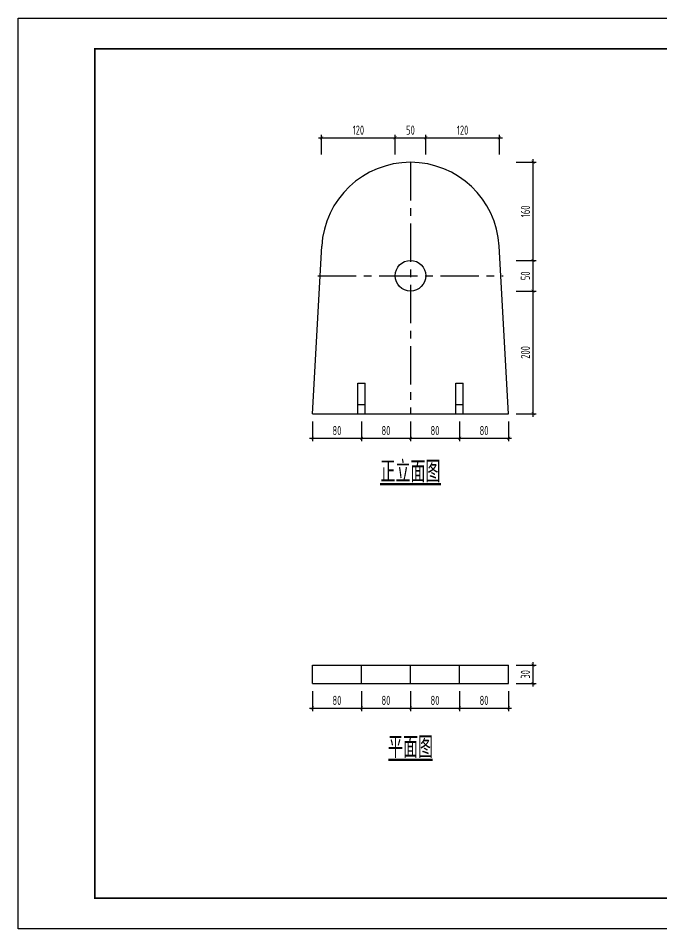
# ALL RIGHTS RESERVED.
# Model space of a CAD drawing. Extents: x 970 to 130597, y -12124 to 68074.
# Drawn here: x 970 to 21970, y -12124 to 17576 of the extents above; entities that cross this region are included whole.
import ezdxf
from ezdxf.enums import TextEntityAlignment as Align

# ---------------------------------------------------------------- set-up
doc = ezdxf.new("R2010")
doc.units = 0
doc.header["$LTSCALE"] = 1000
doc.linetypes.add('CENTER', pattern=[2, 1.25, -0.25, 0.25, -0.25])
doc.layers.get('0').update_dxf_attribs({"linetype": 'CONTINUOUS'})
doc.layers.get('Defpoints').update_dxf_attribs({"linetype": 'CONTINUOUS'})
doc.layers.add('1粗实线', color=1, linetype='CONTINUOUS', lineweight=30)
doc.layers.add('HFZT', color=5, linetype='CONTINUOUS', lineweight=15)
doc.styles.add('TSSD_Dimension', font='tssdeng.shx', dxfattribs={"width": 0.7, "bigfont": 'hztxt.shx'})
doc.styles.add('TSSD_NORM', font='tssdeng.shx', dxfattribs={"width": 0.7, "bigfont": 'hztxt.shx'})
doc.dimstyles.new('TSSD_100_100', dxfattribs={"dimtxt": 300, "dimasz": 100, "dimexe": 100, "dimexo": 250, "dimgap": 100, "dimtad": 1, "dimdec": 0, "dimzin": 0, "dimdsep": 46, "dimtxsty": 'TSSD_Dimension', "dimblk": 'ARCHTICK', "dimblk1": 'ARCHTICK', "dimblk2": 'ARCHTICK', "dimcen": 0, "dimdle": 100, "dimclrt": 7, "dimadec": 0, "dimazin": 0, "dimtfac": 1, "dimtdec": 0, "dimtix": 1, "dimtmove": 2, "dimatfit": 3, "dimfxl": 1, "dimtolj": 1, "dimtzin": 0, "dimarcsym": 0})

# ---------------------------------------------------------------- blocks, each defined once
blk = doc.blocks.new('DETK')
at = {"color": 7, "linetype": 'Continuous'}
blk.add_lwpolyline([(0, 0), (0, 29700), (42000, 29700), (42000, 0), (0, 0)], dxfattribs=at)
at = {"layer": '1粗实线', "color": 7, "linetype": 'Continuous', "const_width": 60}
blk.add_lwpolyline([(2500, 1000), (2500, 28700), (41000, 28700), (41000, 1000), (2500, 1000)], dxfattribs=at)
at = {"layer": 'HFZT', "color": 2, "style": 'TSSD_NORM', "width": 0.7}
for tag, height, p in [('比例尺', 250, (40275, 3100)), ('图号', 250, (37501, 1700)), ('日期', 250, (40275, 1700)), ('图名', 400, (31926, 1425))]:
    blk.add_attdef(tag, text='', height=height, dxfattribs=at).set_placement(p, align=Align.MIDDLE)
blk = doc.blocks.new('_ArchTick')
at = {"color": 0, "linetype": 'ByBlock', "const_width": 0.15}
blk.add_lwpolyline([(-0.5, -0.5), (0.5, 0.5)], dxfattribs=at)
blk = doc.blocks.new('*D349')
at = {"color": 0, "lineweight": -2, "transparency": 16777216}
for p, q in [((10570, 4426), (10570, 3776)), ((12170, 4426), (12170, 3776)), ((10470, 3876), (12270, 3876))]:
    blk.add_line(p, q, dxfattribs=at)
at = {"layer": 'Defpoints', "color": 0, "transparency": 16777216}
for p in [(10570, 4676), (12170, 4676), (12170, 3876)]:
    blk.add_point(p, dxfattribs=at)
at = {"color": 0, "lineweight": -2, "transparency": 16777216, "xscale": 100, "yscale": 100, "zscale": 100, "rotation": 180}
blk.add_blockref('_ArchTick', (10570, 3876), dxfattribs=at)
at = {"color": 0, "lineweight": -2, "transparency": 16777216, "xscale": 100, "yscale": 100, "zscale": 100}
blk.add_blockref('_ArchTick', (12170, 3876), dxfattribs=at)
at = {"color": 7, "transparency": 16777216, "insert": (11370, 4126), "char_height": 300, "attachment_point": 5, "style": 'TSSD_Dimension'}
blk.add_mtext('\\A1;80', dxfattribs=at)
blk = doc.blocks.new('*D350')
at = {"color": 0, "lineweight": -2, "transparency": 16777216}
for p, q in [((12170, 4426), (12170, 3776)), ((13770, 4426), (13770, 3776)), ((12070, 3876), (13870, 3876))]:
    blk.add_line(p, q, dxfattribs=at)
at = {"layer": 'Defpoints', "color": 0, "transparency": 16777216}
for p in [(12170, 4676), (13770, 4676), (13770, 3876)]:
    blk.add_point(p, dxfattribs=at)
at = {"color": 0, "lineweight": -2, "transparency": 16777216, "xscale": 100, "yscale": 100, "zscale": 100, "rotation": 180}
blk.add_blockref('_ArchTick', (12170, 3876), dxfattribs=at)
at = {"color": 0, "lineweight": -2, "transparency": 16777216, "xscale": 100, "yscale": 100, "zscale": 100}
blk.add_blockref('_ArchTick', (13770, 3876), dxfattribs=at)
at = {"color": 7, "transparency": 16777216, "insert": (12970, 4126), "char_height": 300, "attachment_point": 5, "style": 'TSSD_Dimension'}
blk.add_mtext('\\A1;80', dxfattribs=at)
blk = doc.blocks.new('*D351')
at = {"color": 0, "lineweight": -2, "transparency": 16777216}
for p, q in [((13770, 4426), (13770, 3776)), ((15370, 4426), (15370, 3776)), ((13670, 3876), (15470, 3876))]:
    blk.add_line(p, q, dxfattribs=at)
at = {"layer": 'Defpoints', "color": 0, "transparency": 16777216}
for p in [(13770, 4676), (15370, 4676), (15370, 3876)]:
    blk.add_point(p, dxfattribs=at)
at = {"color": 0, "lineweight": -2, "transparency": 16777216, "xscale": 100, "yscale": 100, "zscale": 100, "rotation": 180}
blk.add_blockref('_ArchTick', (13770, 3876), dxfattribs=at)
at = {"color": 0, "lineweight": -2, "transparency": 16777216, "xscale": 100, "yscale": 100, "zscale": 100}
blk.add_blockref('_ArchTick', (15370, 3876), dxfattribs=at)
at = {"color": 7, "transparency": 16777216, "insert": (14570, 4126), "char_height": 300, "attachment_point": 5, "style": 'TSSD_Dimension'}
blk.add_mtext('\\A1;80', dxfattribs=at)
blk = doc.blocks.new('*D352')
at = {"color": 0, "lineweight": -2, "transparency": 16777216}
for p, q in [((15370, 4426), (15370, 3776)), ((16970, 4426), (16970, 3776)), ((15270, 3876), (17070, 3876))]:
    blk.add_line(p, q, dxfattribs=at)
at = {"layer": 'Defpoints', "color": 0, "transparency": 16777216}
for p in [(15370, 4676), (16970, 4676), (16970, 3876)]:
    blk.add_point(p, dxfattribs=at)
at = {"color": 0, "lineweight": -2, "transparency": 16777216, "xscale": 100, "yscale": 100, "zscale": 100, "rotation": 180}
blk.add_blockref('_ArchTick', (15370, 3876), dxfattribs=at)
at = {"color": 0, "lineweight": -2, "transparency": 16777216, "xscale": 100, "yscale": 100, "zscale": 100}
blk.add_blockref('_ArchTick', (16970, 3876), dxfattribs=at)
at = {"color": 7, "transparency": 16777216, "insert": (16170, 4126), "char_height": 300, "attachment_point": 5, "style": 'TSSD_Dimension'}
blk.add_mtext('\\A1;80', dxfattribs=at)
blk = doc.blocks.new('*D353')
at = {"color": 0, "lineweight": -2, "transparency": 16777216}
for p, q in [((17220, 8676), (17870, 8676)), ((17770, 4576), (17770, 8776)), ((17220, 4676), (17870, 4676))]:
    blk.add_line(p, q, dxfattribs=at)
at = {"layer": 'Defpoints', "color": 0, "transparency": 16777216}
for p in [(16970, 8676), (17770, 8676), (16970, 4676)]:
    blk.add_point(p, dxfattribs=at)
at = {"color": 0, "lineweight": -2, "transparency": 16777216, "xscale": 100, "yscale": 100, "zscale": 100}
for p, rotation in [((17770, 8676), 90), ((17770, 4676), 270)]:
    blk.add_blockref('_ArchTick', p, dxfattribs=dict(at, rotation=rotation))
at = {"color": 7, "transparency": 16777216, "insert": (17520, 6676), "char_height": 300, "attachment_point": 5, "rotation": 90, "style": 'TSSD_Dimension'}
blk.add_mtext('\\A1;200', dxfattribs=at)
blk = doc.blocks.new('*D354')
at = {"color": 0, "lineweight": -2, "transparency": 16777216}
for p, q in [((17220, 9676), (17870, 9676)), ((17770, 8576), (17770, 9776)), ((17220, 8676), (17870, 8676))]:
    blk.add_line(p, q, dxfattribs=at)
at = {"layer": 'Defpoints', "color": 0, "transparency": 16777216}
for p in [(16970, 9676), (17770, 9676), (16970, 8676)]:
    blk.add_point(p, dxfattribs=at)
at = {"color": 0, "lineweight": -2, "transparency": 16777216, "xscale": 100, "yscale": 100, "zscale": 100}
for p, rotation in [((17770, 9676), 90), ((17770, 8676), 270)]:
    blk.add_blockref('_ArchTick', p, dxfattribs=dict(at, rotation=rotation))
at = {"color": 7, "transparency": 16777216, "insert": (17520, 9176), "char_height": 300, "attachment_point": 5, "rotation": 90, "style": 'TSSD_Dimension'}
blk.add_mtext('\\A1;50', dxfattribs=at)
blk = doc.blocks.new('*D355')
at = {"color": 0, "lineweight": -2, "transparency": 16777216}
for p, q in [((17220, 12876), (17870, 12876)), ((17770, 9576), (17770, 12976)), ((17220, 9676), (17870, 9676))]:
    blk.add_line(p, q, dxfattribs=at)
at = {"layer": 'Defpoints', "color": 0, "transparency": 16777216}
for p in [(16970, 12876), (17770, 12876), (16970, 9676)]:
    blk.add_point(p, dxfattribs=at)
at = {"color": 0, "lineweight": -2, "transparency": 16777216, "xscale": 100, "yscale": 100, "zscale": 100}
for p, rotation in [((17770, 12876), 90), ((17770, 9676), 270)]:
    blk.add_blockref('_ArchTick', p, dxfattribs=dict(at, rotation=rotation))
at = {"color": 7, "transparency": 16777216, "insert": (17520, 11276), "char_height": 300, "attachment_point": 5, "rotation": 90, "style": 'TSSD_Dimension'}
blk.add_mtext('\\A1;160', dxfattribs=at)
blk = doc.blocks.new('*D356')
at = {"color": 0, "lineweight": -2, "transparency": 16777216}
for p, q in [((10770, 13676), (13370, 13676)), ((10870, 13126), (10870, 13776)), ((13270, 13126), (13270, 13776))]:
    blk.add_line(p, q, dxfattribs=at)
at = {"layer": 'Defpoints', "color": 0, "transparency": 16777216}
for p in [(13270, 13676), (10870, 12876), (13270, 12876)]:
    blk.add_point(p, dxfattribs=at)
at = {"color": 0, "lineweight": -2, "transparency": 16777216, "xscale": 100, "yscale": 100, "zscale": 100, "rotation": 180}
blk.add_blockref('_ArchTick', (10870, 13676), dxfattribs=at)
at = {"color": 0, "lineweight": -2, "transparency": 16777216, "xscale": 100, "yscale": 100, "zscale": 100}
blk.add_blockref('_ArchTick', (13270, 13676), dxfattribs=at)
at = {"color": 7, "transparency": 16777216, "insert": (12070, 13926), "char_height": 300, "attachment_point": 5, "style": 'TSSD_Dimension'}
blk.add_mtext('\\A1;120', dxfattribs=at)
blk = doc.blocks.new('*D357')
at = {"color": 0, "lineweight": -2, "transparency": 16777216}
for p, q in [((13170, 13676), (14370, 13676)), ((13270, 13126), (13270, 13776)), ((14270, 13126), (14270, 13776))]:
    blk.add_line(p, q, dxfattribs=at)
at = {"layer": 'Defpoints', "color": 0, "transparency": 16777216}
for p in [(14270, 13676), (13270, 12876), (14270, 12876)]:
    blk.add_point(p, dxfattribs=at)
at = {"color": 0, "lineweight": -2, "transparency": 16777216, "xscale": 100, "yscale": 100, "zscale": 100, "rotation": 180}
blk.add_blockref('_ArchTick', (13270, 13676), dxfattribs=at)
at = {"color": 0, "lineweight": -2, "transparency": 16777216, "xscale": 100, "yscale": 100, "zscale": 100}
blk.add_blockref('_ArchTick', (14270, 13676), dxfattribs=at)
at = {"color": 7, "transparency": 16777216, "insert": (13770, 13926), "char_height": 300, "attachment_point": 5, "style": 'TSSD_Dimension'}
blk.add_mtext('\\A1;50', dxfattribs=at)
blk = doc.blocks.new('*D358')
at = {"color": 0, "lineweight": -2, "transparency": 16777216}
for p, q in [((14170, 13676), (16770, 13676)), ((14270, 13126), (14270, 13776)), ((16670, 13126), (16670, 13776))]:
    blk.add_line(p, q, dxfattribs=at)
at = {"layer": 'Defpoints', "color": 0, "transparency": 16777216}
for p in [(16670, 13676), (14270, 12876), (16670, 12876)]:
    blk.add_point(p, dxfattribs=at)
at = {"color": 0, "lineweight": -2, "transparency": 16777216, "xscale": 100, "yscale": 100, "zscale": 100, "rotation": 180}
blk.add_blockref('_ArchTick', (14270, 13676), dxfattribs=at)
at = {"color": 0, "lineweight": -2, "transparency": 16777216, "xscale": 100, "yscale": 100, "zscale": 100}
blk.add_blockref('_ArchTick', (16670, 13676), dxfattribs=at)
at = {"color": 7, "transparency": 16777216, "insert": (15470, 13926), "char_height": 300, "attachment_point": 5, "style": 'TSSD_Dimension'}
blk.add_mtext('\\A1;120', dxfattribs=at)
blk = doc.blocks.new('*D363')
at = {"color": 0, "lineweight": -2, "transparency": 16777216}
for p, q in [((10570, -4374), (10570, -5024)), ((12170, -4374), (12170, -5024)), ((10470, -4924), (12270, -4924))]:
    blk.add_line(p, q, dxfattribs=at)
at = {"layer": 'Defpoints', "color": 0, "transparency": 16777216}
for p in [(10570, -4124), (12170, -4124), (12170, -4924)]:
    blk.add_point(p, dxfattribs=at)
at = {"color": 0, "lineweight": -2, "transparency": 16777216, "xscale": 100, "yscale": 100, "zscale": 100, "rotation": 180}
blk.add_blockref('_ArchTick', (10570, -4924), dxfattribs=at)
at = {"color": 0, "lineweight": -2, "transparency": 16777216, "xscale": 100, "yscale": 100, "zscale": 100}
blk.add_blockref('_ArchTick', (12170, -4924), dxfattribs=at)
at = {"color": 7, "transparency": 16777216, "insert": (11370, -4674), "char_height": 300, "attachment_point": 5, "style": 'TSSD_Dimension'}
blk.add_mtext('\\A1;80', dxfattribs=at)
blk = doc.blocks.new('*D364')
at = {"color": 0, "lineweight": -2, "transparency": 16777216}
for p, q in [((12170, -4374), (12170, -5024)), ((13770, -4374), (13770, -5024)), ((12070, -4924), (13870, -4924))]:
    blk.add_line(p, q, dxfattribs=at)
at = {"layer": 'Defpoints', "color": 0, "transparency": 16777216}
for p in [(12170, -4124), (13770, -4124), (13770, -4924)]:
    blk.add_point(p, dxfattribs=at)
at = {"color": 0, "lineweight": -2, "transparency": 16777216, "xscale": 100, "yscale": 100, "zscale": 100, "rotation": 180}
blk.add_blockref('_ArchTick', (12170, -4924), dxfattribs=at)
at = {"color": 0, "lineweight": -2, "transparency": 16777216, "xscale": 100, "yscale": 100, "zscale": 100}
blk.add_blockref('_ArchTick', (13770, -4924), dxfattribs=at)
at = {"color": 7, "transparency": 16777216, "insert": (12970, -4674), "char_height": 300, "attachment_point": 5, "style": 'TSSD_Dimension'}
blk.add_mtext('\\A1;80', dxfattribs=at)
blk = doc.blocks.new('*D365')
at = {"color": 0, "lineweight": -2, "transparency": 16777216}
for p, q in [((13770, -4374), (13770, -5024)), ((15370, -4374), (15370, -5024)), ((13670, -4924), (15470, -4924))]:
    blk.add_line(p, q, dxfattribs=at)
at = {"layer": 'Defpoints', "color": 0, "transparency": 16777216}
for p in [(13770, -4124), (15370, -4124), (15370, -4924)]:
    blk.add_point(p, dxfattribs=at)
at = {"color": 0, "lineweight": -2, "transparency": 16777216, "xscale": 100, "yscale": 100, "zscale": 100, "rotation": 180}
blk.add_blockref('_ArchTick', (13770, -4924), dxfattribs=at)
at = {"color": 0, "lineweight": -2, "transparency": 16777216, "xscale": 100, "yscale": 100, "zscale": 100}
blk.add_blockref('_ArchTick', (15370, -4924), dxfattribs=at)
at = {"color": 7, "transparency": 16777216, "insert": (14570, -4674), "char_height": 300, "attachment_point": 5, "style": 'TSSD_Dimension'}
blk.add_mtext('\\A1;80', dxfattribs=at)
blk = doc.blocks.new('*D366')
at = {"color": 0, "lineweight": -2, "transparency": 16777216}
for p, q in [((15370, -4374), (15370, -5024)), ((16970, -4374), (16970, -5024)), ((15270, -4924), (17070, -4924))]:
    blk.add_line(p, q, dxfattribs=at)
at = {"layer": 'Defpoints', "color": 0, "transparency": 16777216}
for p in [(15370, -4124), (16970, -4124), (16970, -4924)]:
    blk.add_point(p, dxfattribs=at)
at = {"color": 0, "lineweight": -2, "transparency": 16777216, "xscale": 100, "yscale": 100, "zscale": 100, "rotation": 180}
blk.add_blockref('_ArchTick', (15370, -4924), dxfattribs=at)
at = {"color": 0, "lineweight": -2, "transparency": 16777216, "xscale": 100, "yscale": 100, "zscale": 100}
blk.add_blockref('_ArchTick', (16970, -4924), dxfattribs=at)
at = {"color": 7, "transparency": 16777216, "insert": (16170, -4674), "char_height": 300, "attachment_point": 5, "style": 'TSSD_Dimension'}
blk.add_mtext('\\A1;80', dxfattribs=at)
blk = doc.blocks.new('*D367')
at = {"color": 0, "lineweight": -2, "transparency": 16777216}
for p, q in [((17220, -3524), (17870, -3524)), ((17770, -4224), (17770, -3424)), ((17220, -4124), (17870, -4124))]:
    blk.add_line(p, q, dxfattribs=at)
at = {"layer": 'Defpoints', "color": 0, "transparency": 16777216}
for p in [(16970, -3524), (17770, -3524), (16970, -4124)]:
    blk.add_point(p, dxfattribs=at)
at = {"color": 0, "lineweight": -2, "transparency": 16777216, "xscale": 100, "yscale": 100, "zscale": 100}
for p, rotation in [((17770, -3524), 90), ((17770, -4124), 270)]:
    blk.add_blockref('_ArchTick', p, dxfattribs=dict(at, rotation=rotation))
at = {"color": 7, "transparency": 16777216, "insert": (17520, -3824), "char_height": 300, "attachment_point": 5, "rotation": 90, "style": 'TSSD_Dimension'}
blk.add_mtext('\\A1;30', dxfattribs=at)

msp = doc.modelspace()

# ---------------------------------------------------------------- linework, layer by layer
at = {"linetype": 'CENTER'}
for p, q in [((13770.01999, 12876.31783), (13770.01999, 4676.31783)), ((10750.01999, 9176.31783), (16790.01999, 9176.31783))]:
    msp.add_line(p, q, dxfattribs=at)
for p, q in [((10570.01999, 4676.31783), (10874.51684, 10137.75369)), ((16970.01999, 4676.31783), (16665.52313, 10137.75369)), ((12050.01999, 4676.31783), (12050.01999, 5676.31783)), ((12050.01999, 5676.31783), (12290.01999, 5676.31783)), ((12290.01999, 4676.31783), (12290.01999, 5676.31783)), ((15250.01999, 4676.31783), (15250.01999, 5676.31783)), ((15250.01999, 5676.31783), (15490.01999, 5676.31783)), ((15490.01999, 4676.31783), (15490.01999, 5676.31783)), ((12050.01999, 4976.31783), (12290.01999, 4976.31783)), ((15250.01999, 4976.31783), (15490.01999, 4976.31783)), ((10570.01999, 4676.31783), (16970.01999, 4676.31783)), ((10570.01999, -3523.68217), (16970.01999, -3523.68217)), ((10570.01999, -4123.68217), (10570.01999, -3523.68217)), ((12170.01999, -4123.68217), (12170.01999, -3523.68217)), ((13770.01999, -4123.68217), (13770.01999, -3523.68217)), ((15370.01999, -4123.68217), (15370.01999, -3523.68217)), ((16970.01999, -4123.68217), (16970.01999, -3523.68217)), ((10570.01999, -4123.68217), (16970.01999, -4123.68217))]:
    msp.add_line(p, q)
at = {"color": 3}
for points in [[(12770.01999, 2376.31783, 70, 70, 0), (14770.01999, 2376.31783, 0, 0, 0)], [(13045.01999, -6612.68217, 70, 70, 0), (14495.01999, -6612.68217, 0, 0, 0)]]:
    msp.add_lwpolyline(points, format="xyseb", dxfattribs=at)
msp.add_circle((13770.01999, 9176.31783), 500)
msp.add_arc((13770.01999, 9976.31783), 2900, 3.191164621, 176.808835379)

# ---------------------------------------------------------------- block references
msp.add_blockref('DETK', (970.01999, -12123.68217))

# ---------------------------------------------------------------- texts
at = {"style": 'TSSD_NORM', "width": 0.7}
for s, p in [('正立面图', (12788.01999, 2436.31783)), ('平面图', (13035.01999, -6552.68217))]:
    msp.add_text(s, height=700, dxfattribs=at).set_placement(p)

# ---------------------------------------------------------------- dimensions: what is measured, and where the dimension line sits
for p1, p2, distance, text, picture, middle in [((10870.01999, 12876.31783), (13270.01999, 12876.31783), 800, '120', '*D356', (12070.01999, 13926.31783)), ((13270.01999, 12876.31783), (14270.01999, 12876.31783), 800, '50', '*D357', (13770.01999, 13926.31783)), ((14270.01999, 12876.31783), (16670.01999, 12876.31783), 800, '120', '*D358', (15470.01999, 13926.31783)), ((16970.01999, 9676.31783), (16970.01999, 12876.31783), -800, '160', '*D355', (17520.01999, 11276.31783)), ((16970.01999, 8676.31783), (16970.01999, 9676.31783), -800, '50', '*D354', (17520.01999, 9176.31783)), ((16970.01999, 4676.31783), (16970.01999, 8676.31783), -800, '200', '*D353', (17520.01999, 6676.31783)), ((10570.01999, 4676.31783), (12170.01999, 4676.31783), -800, '80', '*D349', (11370.01999, 4126.31783)), ((12170.01999, 4676.31783), (13770.01999, 4676.31783), -800, '80', '*D350', (12970.01999, 4126.31783)), ((13770.01999, 4676.31783), (15370.01999, 4676.31783), -800, '80', '*D351', (14570.01999, 4126.31783)), ((15370.01999, 4676.31783), (16970.01999, 4676.31783), -800, '80', '*D352', (16170.01999, 4126.31783)), ((16970.01999, -4123.68217), (16970.01999, -3523.68217), -800, '30', '*D367', (17520.01999, -3823.68217)), ((10570.01999, -4123.68217), (12170.01999, -4123.68217), -800, '80', '*D363', (11370.01999, -4673.68217)), ((12170.01999, -4123.68217), (13770.01999, -4123.68217), -800, '80', '*D364', (12970.01999, -4673.68217)), ((13770.01999, -4123.68217), (15370.01999, -4123.68217), -800, '80', '*D365', (14570.01999, -4673.68217)), ((15370.01999, -4123.68217), (16970.01999, -4123.68217), -800, '80', '*D366', (16170.01999, -4673.68217))]:
    dim = msp.add_aligned_dim(p1=p1, p2=p2, distance=distance, text=text, dimstyle='TSSD_100_100')
    dim.commit()
    dim.dimension.update_dxf_attribs({"geometry": picture, "text_midpoint": middle})

doc.saveas('drawing.dxf')
